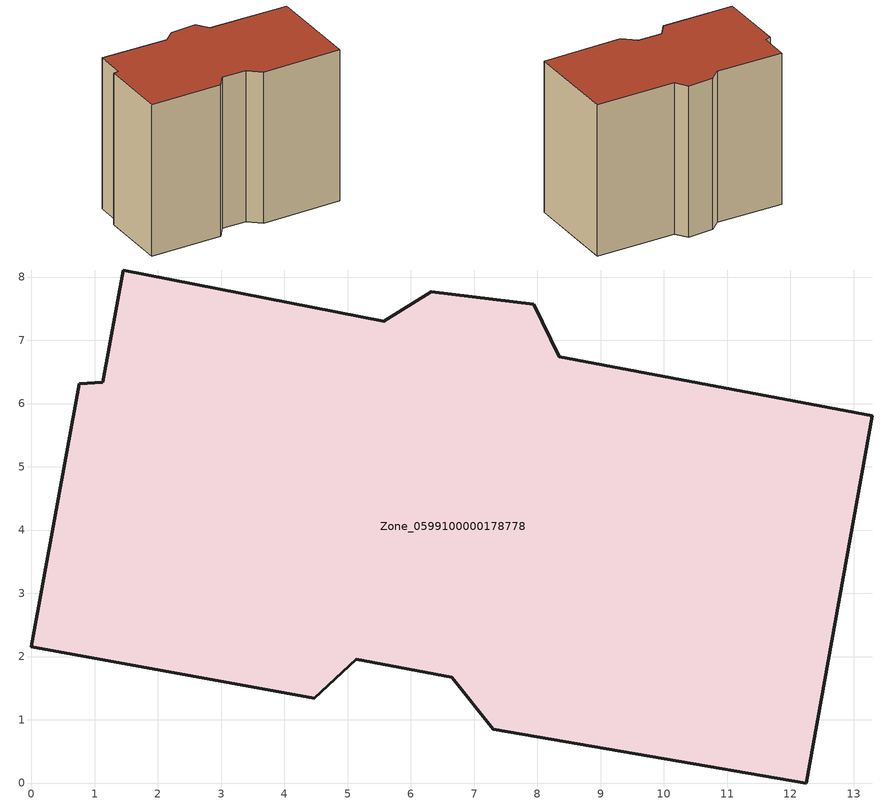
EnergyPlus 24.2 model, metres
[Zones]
Zone_0599100000178778
 floor ground (C_G): 13.29,5.81 12.25,0 7.3,0.85 6.64,1.67 5.13,1.96 4.47,1.34 0,2.16 0.76,6.32 1.13,6.33 1.45,8.11 5.58,7.3 6.33,7.77 7.94,7.57 8.35,6.74 z0
 wall outside (C_F): 6.64,1.67 7.3,0.85 12.25,0 13.29,5.81 8.35,6.74 7.94,7.57 6.33,7.77 5.58,7.3 1.45,8.11 1.13,6.33 0.76,6.32 0,2.16 4.47,1.34 5.13,1.96 6.64,1.67 z0:9.84
 roof outside (C_R): 1.13,6.33 0.76,6.32 0,2.16 4.47,1.34 5.13,1.96 6.64,1.67 7.3,0.85 12.25,0 13.29,5.81 8.35,6.74 7.94,7.57 6.33,7.77 5.58,7.3 1.45,8.11 z9.84
[BUILDING]
Pand.0599100000178778: North Axis=0; Terrain=City; Loads Convergence Tolerance Value=0.04; Temperature Convergence Tolerance Value=0.4; Solar Distribution=FullExterior; Maximum Number of Warmup Days=25; Minimum Number of Warmup Days=1
[Site:Location]
Rotterdam.The.Hague.AP_ZH_NLD Design_Conditions: Latitude=51.96; Longitude=4.45; Time Zone=1; Elevation=-4.5
[SITE:GROUNDTEMPERATURE:BUILDINGSURFACE]
18, 18, 18, 18, 18, 18, 18, 18, 18, 18, 18, 18
[MATERIAL] Thermal Absorptance=0.9; Solar Absorptance=0.7; Visible Absorptance=0.7
Name | Roughness | Thickness | Conductivity | Density | Specific Heat
G.TI.1946 | MediumSmooth | 0.15 | 1 | 540 | 1210
F.TI.1946 | Rough | 0.3 | 0.857143 | 1920 | 840
R.TI.1946 | MediumRough | 0.2 | 0.1 | 1500 | 1000
[CONSTRUCTION]
C_G: G.TI.1946
C_F: F.TI.1946
C_R: R.TI.1946
[ZONE]
Zone_0599100000178778: Type=1; Multiplier=1; Ceiling Height=Autocalculate; Volume=Autocalculate; Floor Area=autocalculate; Part of Total Floor Area=Yes
[ZONEINFILTRATION:DESIGNFLOWRATE]
Infil_Zone_0599100000178778: Zone or ZoneList or Space or SpaceList=Zone_0599100000178778; Schedule=AlwaysOn; Design Flow Rate Calculation Method=Flow/Area; Flow Rate per Floor Area=0.003; Constant Term Coefficient=1; Temperature Term Coefficient=0; Velocity Term Coefficient=0; Velocity Squared Term Coefficient=0
[HVACTEMPLATE:ZONE:IDEALLOADSAIRSYSTEM]
Zone_0599100000178778: Maximum Heating Supply Air Temperature=50; Minimum Cooling Supply Air Temperature=13; Maximum Heating Supply Air Humidity Ratio=0.0156; Minimum Cooling Supply Air Humidity Ratio=0.0077; Heating Limit=NoLimit; Cooling Limit=NoLimit; Dehumidification Control Type=ConstantSensibleHeatRatio; Cooling Sensible Heat Ratio=0.7; Dehumidification Setpoint=60; Humidification Control Type=None; Humidification Setpoint=30; Outdoor Air Method=None; Outdoor Air Flow Rate per Person=0.00944; Outdoor Air Flow Rate per Zone Floor Area=0; Outdoor Air Flow Rate per Zone=0; Demand Controlled Ventilation Type=None; Outdoor Air Economizer Type=NoEconomizer; Heat Recovery Type=None; Sensible Heat Recovery Effectiveness=0.7; Latent Heat Recovery Effectiveness=0.65
[ZONECONTROL:THERMOSTAT]
ThermostatControl_Zone_0599100000178778: Zone or ZoneList=Zone_0599100000178778; Control Type Schedule=DualSetpointControlType; Control 1=Thermostat_Zone_0599100000178778; Temperature Difference Between Cutout And Setpoint=0
[THERMOSTATSETPOINT:DUALSETPOINT]
Thermostat_Zone_0599100000178778: Heating Setpoint Temperature Schedule=HeatingSetpoint_Zone_0599100000178778; Cooling Setpoint Temperature Schedule=CoolingSetpoint_Zone_0599100000178778
[SCHEDULE:COMPACT]
HeatingSetpoint_Zone_0599100000178778: Through: 12/31, For: AllDays, Until: 24:00, 21
CoolingSetpoint_Zone_0599100000178778: Through: 12/31, For: AllDays, Until: 24:00, 24
DualSetpointControlType: Through: 12/31, For: AllDays, Until: 24:00, 4
AlwaysOn: Through: 12/31, For: AllDays, Until: 24:00, 1
